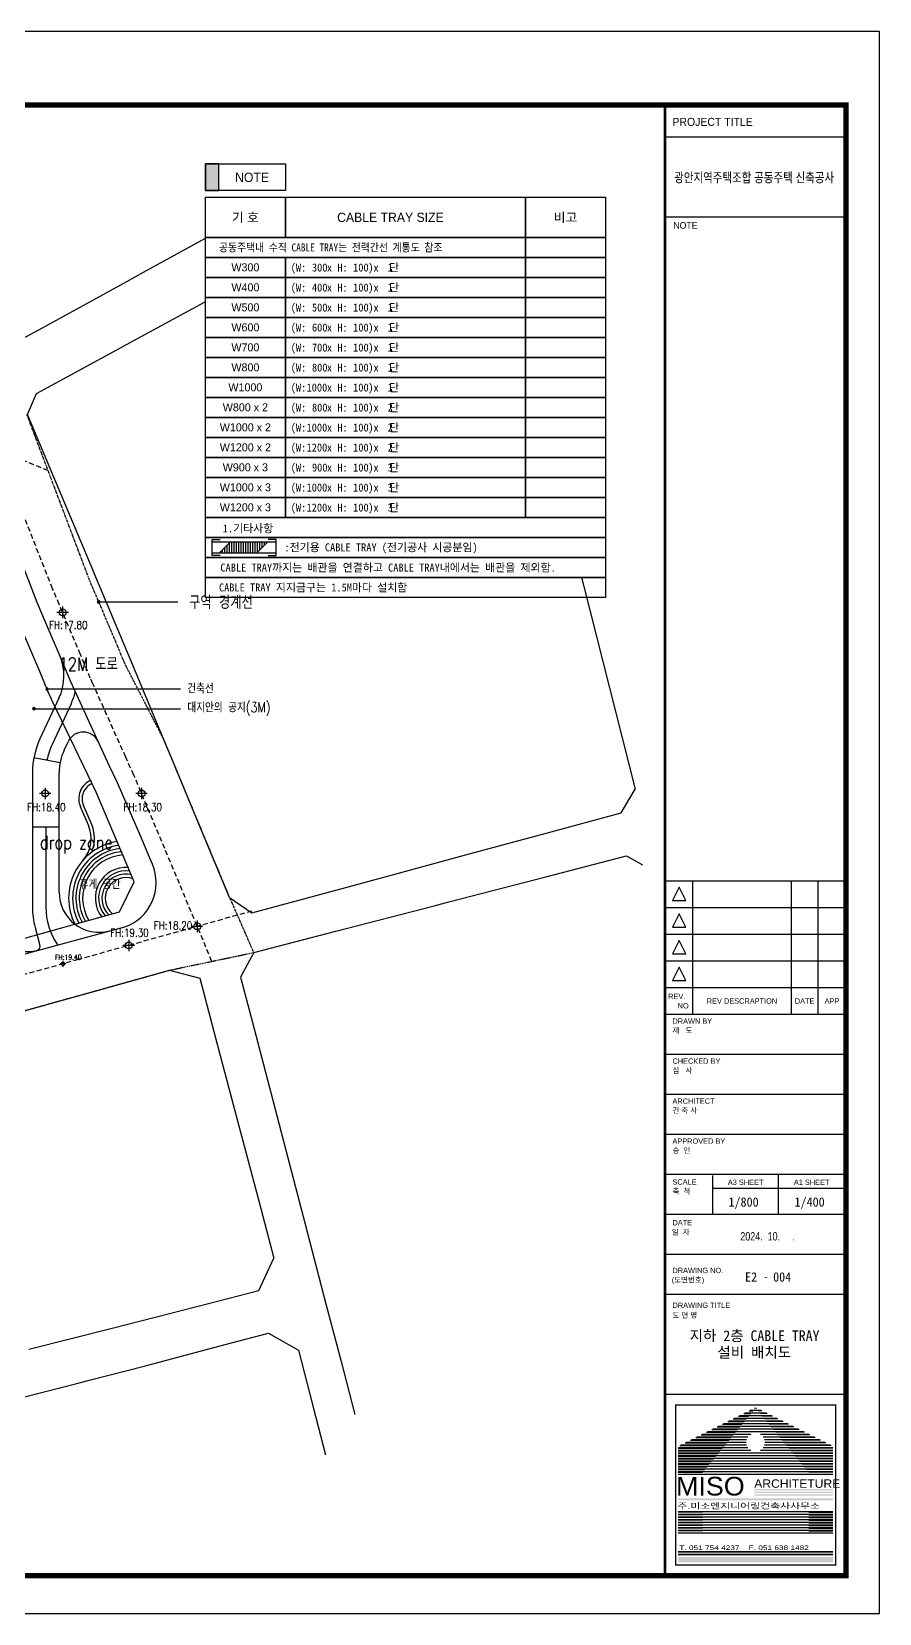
# Model space of a CAD drawing. Header units: millimetres. Extents: x 1145859089 to 1147511753, y -1047484727 to -1047247487.
# Drawn here: x 1147384647 to 1147511753, y -1047484727 to -1047247487 of the extents above; entities that cross this region are included whole.
import ezdxf
from ezdxf.enums import TextEntityAlignment as Align
from ezdxf.xclip import XClip

# ---------------------------------------------------------------- set-up
doc = ezdxf.new("R2010")
doc.units = ezdxf.units.MM
doc.header["$LTSCALE"] = 100
doc.header["$MEASUREMENT"] = 0
doc.header["$XCLIPFRAME"] = 2
doc.linetypes.add('단지배치도$0$HID', pattern=[2.3, 1.5, -0.8])
doc.linetypes.add('단지배치도$0$PHANTOM', pattern=[2.5, 1.25, -0.25, 0.25, -0.25, 0.25, -0.25])
doc.layers.get('0').update_dxf_attribs({"linetype": 'CONTINUOUS'})
doc.layers.get('Defpoints').update_dxf_attribs({"linetype": 'CONTINUOUS'})
for name, color, linetype in [('0-BLOCK', 2, 'CONTINUOUS'), ('0-T(틀)', 161, 'CONTINUOUS'), ('NOTE', 7, 'CONTINUOUS'), ('SHEET', 7, 'CONTINUOUS'), ('SHEET$0$9', 9, 'CONTINUOUS'), ('SHEET$0$BDR', 4, 'CONTINUOUS'), ('SHEET$0$sheet', 3, 'CONTINUOUS'), ('SHEET$0$TEXT2-제목', 2, 'CONTINUOUS'), ('TEXT', 7, 'CONTINUOUS'), ('TRAY(전력용)', 1, 'CONTINUOUS'), ('XREF', 135, 'CONTINUOUS'), ('단지배치도$0$S240910', 33, 'CONTINUOUS'), ('단지배치도$0$W240910', 135, 'CONTINUOUS')]:
    doc.layers.add(name, color=color, linetype=linetype)
doc.styles.add('SHEET$0$HGTXT', font='Expo M.ttf', dxfattribs={"width": 0.8})
doc.styles.add('SHEET$0$HY울릉도M', font='h2wulm.TTF')
doc.styles.add('SHEET$0$돋움체', font='DotumChe.ttf')
doc.styles.add('WL', font='울릉도L_5.TTF')
doc.styles.add('단지배치도$0$WS1', font='romans.shx', dxfattribs={"width": 0.8, "bigfont": 'whgtxt.shx'})
doc.styles.add('돋움체', font='DotumChe.ttf')
doc.styles.add('세종기술단', font='H2HDRM_1.TTF')

# ---------------------------------------------------------------- blocks, each defined once
blk = doc.blocks.new('zw$10EE')
at = {"style": 'SHEET$0$돋움체'}
blk.add_text('- ', height=3.111, dxfattribs=at).set_placement((-31.07, 5.11))
blk = doc.blocks.new('SHEET$0$zw$653F')
at = {"layer": 'SHEET$0$9'}
h = blk.add_hatch(color=256, dxfattribs=at)
edge = h.paths.add_edge_path()
edge.add_ellipse((779.92, -516), major_axis=(0.01, 0), ratio=1, start_angle=0, end_angle=360)
at = {"layer": 'SHEET$0$sheet'}
h = blk.add_hatch(color=256, dxfattribs=at)
h.paths.add_polyline_path([(779.46, -546.52), (779.46, -547.02), (808.92, -547.02), (808.92, -546.52)])
h.paths.add_polyline_path([(779.46, -547.52), (779.46, -548.02), (808.92, -548.02), (808.92, -547.52)])
h.paths.add_polyline_path([(779.46, -548.52), (779.46, -549.02), (808.92, -549.02), (808.92, -548.52)])
h.paths.add_polyline_path([(750.92, -549.99), (750.92, -550.7), (808.92, -550.7), (808.92, -549.99)])
blk.add_hatch(color=256, dxfattribs=at).paths.add_polyline_path([(750.92, -572), (750.92, -574), (808.92, -574), (808.92, -572)])
at = {"layer": 'Defpoints', "color": 0}
blk.add_lwpolyline([(826.33, 0), (0, 0), (0, -593.1), (826.33, -593.1)], close=True, dxfattribs=at)
at = {"layer": 'SHEET$0$9'}
for p, q in [((769.52, -521.2), (775.64, -521.2)), ((789.92, -521), (769.92, -521)), ((771.52, -520.2), (776.46, -520.2)), ((787.92, -520), (771.92, -520)), ((773.52, -519.2), (777.28, -519.2)), ((785.92, -519), (773.92, -519)), ((775.52, -518.2), (778.1, -518.2)), ((783.92, -518), (775.92, -518)), ((783.92, -518), (775.92, -518)), ((777.52, -517.2), (778.93, -517.2)), ((781.92, -517), (777.92, -517)), ((779.52, -516.2), (779.75, -516.2)), ((779.92, -516), (779.92, -516)), ((779.92, -516), (779.92, -516)), ((780.08, -516.2), (780.32, -516.2)), ((782.32, -517.2), (780.9, -517.2)), ((784.32, -518.2), (781.73, -518.2)), ((786.32, -519.2), (782.55, -519.2)), ((788.32, -520.2), (783.37, -520.2)), ((790.32, -521.2), (784.2, -521.2)), ((757.52, -527.2), (770.7, -527.2)), ((777.04, -527), (757.92, -527)), ((759.52, -526.2), (771.52, -526.2)), ((778.11, -526), (759.92, -526)), ((761.52, -525.2), (772.34, -525.2)), ((797.92, -525), (761.92, -525)), ((763.52, -524.2), (773.17, -524.2)), ((795.92, -524), (763.92, -524)), ((765.52, -523.2), (773.99, -523.2)), ((793.92, -523), (765.92, -523)), ((767.52, -522.2), (774.81, -522.2)), ((791.92, -522), (767.92, -522)), ((799.92, -526), (781.72, -526)), ((801.92, -527), (782.79, -527)), ((792.32, -522.2), (785.02, -522.2)), ((794.32, -523.2), (785.84, -523.2)), ((796.32, -524.2), (786.67, -524.2)), ((798.32, -525.2), (787.49, -525.2)), ((800.32, -526.2), (788.31, -526.2)), ((802.32, -527.2), (789.14, -527.2)), ((777.04, -531), (750.92, -531)), ((750.92, -531.2), (767.4, -531.2)), ((778.11, -532), (750.92, -532)), ((750.92, -532.2), (766.58, -532.2)), ((808.92, -533), (750.92, -533)), ((750.92, -533.2), (765.76, -533.2)), ((751.52, -530.2), (768.23, -530.2)), ((776.56, -530), (751.92, -530)), ((753.52, -529.2), (769.05, -529.2)), ((776.42, -529), (753.92, -529)), ((755.52, -528.2), (769.87, -528.2)), ((776.56, -528), (755.92, -528)), ((808.92, -532), (781.72, -532)), ((808.92, -531), (782.79, -531)), ((803.92, -528), (783.27, -528)), ((807.92, -530), (783.27, -530)), ((805.92, -529), (783.42, -529)), ((804.32, -528.2), (789.96, -528.2)), ((806.32, -529.2), (790.78, -529.2)), ((808.32, -530.2), (791.61, -530.2)), ((808.92, -531.2), (792.43, -531.2)), ((808.92, -532.2), (793.25, -532.2)), ((808.92, -533.2), (794.08, -533.2)), ((808.92, -534), (750.92, -534)), ((750.92, -534.2), (764.93, -534.2)), ((808.92, -535), (750.92, -535)), ((750.92, -535.2), (764.11, -535.2)), ((808.92, -536), (750.92, -536)), ((750.92, -536.2), (763.29, -536.2)), ((808.92, -537), (750.92, -537)), ((750.92, -537.2), (762.46, -537.2)), ((808.92, -538), (750.92, -538)), ((750.92, -538.2), (761.64, -538.2)), ((808.92, -539), (750.92, -539)), ((750.92, -539.2), (760.82, -539.2)), ((808.92, -534.2), (794.9, -534.2)), ((808.92, -535.2), (795.72, -535.2)), ((808.92, -536.2), (796.55, -536.2)), ((808.92, -537.2), (797.37, -537.2)), ((808.92, -538.2), (798.19, -538.2)), ((808.92, -539.2), (799.02, -539.2)), ((808.92, -540), (750.92, -540)), ((750.92, -540.2), (759.99, -540.2)), ((808.92, -541), (750.92, -541)), ((808.92, -540.2), (799.84, -540.2)), ((808.92, -555), (750.92, -555)), ((759.99, -555.2), (750.92, -555.2)), ((808.92, -556), (750.92, -556)), ((759.99, -556.2), (750.92, -556.2)), ((808.92, -557), (750.92, -557)), ((759.99, -557.2), (750.92, -557.2)), ((799.84, -555.2), (808.92, -555.2)), ((799.84, -556.2), (808.92, -556.2)), ((799.84, -557.2), (808.92, -557.2)), ((808.92, -558), (750.92, -558)), ((759.99, -558.2), (750.92, -558.2)), ((808.92, -559), (750.92, -559)), ((759.99, -559.2), (750.92, -559.2)), ((808.92, -560), (750.92, -560)), ((759.99, -560.2), (750.92, -560.2)), ((808.92, -561), (750.92, -561)), ((759.99, -561.2), (750.92, -561.2)), ((808.92, -562), (750.92, -562)), ((759.99, -562.2), (750.92, -562.2)), ((808.92, -563), (750.92, -563)), ((799.84, -558.2), (808.92, -558.2)), ((799.84, -559.2), (808.92, -559.2)), ((799.84, -560.2), (808.92, -560.2)), ((799.84, -561.2), (808.92, -561.2)), ((799.84, -562.2), (808.92, -562.2)), ((808.92, -570), (750.92, -570)), ((808.92, -570.2), (750.92, -570.2)), ((808.92, -571), (750.92, -571)), ((808.92, -571.2), (750.92, -571.2))]:
    blk.add_line(p, q, dxfattribs=at)
blk.add_circle((779.92, -516), 0.01, dxfattribs=at)
at = {"layer": 'SHEET$0$sheet', "color": 4}
for p, q in [((813.33, -318.5), (746, -318.5)), ((756.33, -318.5), (756.33, -368.5)), ((793.33, -318.5), (793.33, -368.5)), ((803.33, -318.5), (803.33, -368.5)), ((813.33, -328.5), (746, -328.5)), ((813.33, -338.5), (746, -338.5)), ((813.33, -348.5), (746, -348.5))]:
    blk.add_line(p, q, dxfattribs=at)
at = {"layer": 'SHEET$0$sheet'}
for p, q in [((788.58, -443.5), (788.58, -428.5)), ((763.83, -433.66), (813.83, -433.66)), ((808.92, -555), (750.92, -555)), ((808.92, -556), (750.92, -556)), ((808.92, -557), (750.92, -557)), ((808.92, -558), (750.92, -558)), ((808.92, -559), (750.92, -559)), ((808.92, -560), (750.92, -560)), ((808.92, -561), (750.92, -561)), ((808.92, -570), (750.92, -570)), ((808.92, -571), (750.92, -571))]:
    blk.add_line(p, q, dxfattribs=at)
for points, const_width in [([(27.5, -27.5), (813.83, -27.5), (813.83, -579), (27.5, -579)], 2), ([(809.92, -575), (749.92, -575), (749.92, -515), (809.92, -515)], 0.5)]:
    blk.add_lwpolyline(points, close=True, dxfattribs=dict(at, const_width=const_width))
for points, const_width in [([(746, -27.5), (746, -578.5)], 1), ([(746, -39.5), (813.83, -39.5)], 0.5), ([(746, -69.5), (813.83, -69.5)], 0.5), ([(746, -358.5), (813.83, -358.5)], 0.5), ([(746, -368.5), (813.83, -368.5)], 0.5), ([(746, -383.5), (813.83, -383.5)], 0.5), ([(746, -398.5), (813.83, -398.5)], 0.5), ([(746, -413.5), (813.83, -413.5)], 0.5), ([(746, -428.5), (813.83, -428.5)], 0.5), ([(763.83, -428.83), (763.83, -443.5)], 0.5), ([(746, -443.5), (813.83, -443.5)], 0.5), ([(746, -458.5), (813.83, -458.5)], 0.5), ([(746, -473.5), (813.83, -473.5)], 0.5), ([(746, -511), (813.83, -511)], 0.5)]:
    blk.add_lwpolyline(points, dxfattribs=dict(at, const_width=const_width))
at = {"layer": 'SHEET$0$sheet', "color": 4}
for points in [[(748.83, -325.77), (753.83, -325.77), (751.33, -320.77)], [(748.83, -335.77), (753.83, -335.77), (751.33, -330.77)], [(748.83, -345.77), (753.83, -345.77), (751.33, -340.77)], [(748.83, -355.77), (753.83, -355.77), (751.33, -350.77)]]:
    blk.add_lwpolyline(points, close=True, dxfattribs=at)
blk.add_blockref('zw$10EE', (813.83, -473.5))
at = {"layer": 'SHEET$0$sheet', "style": 'SHEET$0$HY울릉도M'}
for s, height, width, p in [('PROJECT TITLE', 3, 1, (748.77, -35.34)), ('NOTE', 2.5, 1, (749.11, -73.9)), ('REV.', 2, 1, (747.18, -362.77)), ('NO', 2, 1, (750.74, -366.28)), ('제   도', 2, 1, (748.78, -375.5)), ('DRAWN BY', 2, 1, (748.78, -372.03)), ('CHECKED BY', 2, 1, (748.78, -387.03)), ('심   사', 2, 1, (748.78, -390.5)), ('ARCHITECT', 2, 1, (748.78, -402.03)), ('건 축 사', 2, 1, (748.78, -405.5)), ('APPROVED BY', 2, 1, (748.78, -417.03)), ('승  인', 2, 1, (748.78, -420.5)), ('SCALE', 2, 1, (748.78, -432.36)), ('축  척', 2, 1, (748.78, -435.83)), ('일  자', 2, 1, (748.53, -451.13)), ('DATE', 2, 1, (748.78, -447.6)), ('(도면번호)', 2, 1, (748.53, -469.06)), ('DRAWING NO.', 2, 1, (748.78, -465.52)), ('도 면 명', 2, 1, (748.78, -482.31)), ('DRAWING TITLE', 2, 1, (748.79, -478.58)), ('MISO', 7, 1.1, (750.11, -548.91)), ('ARCHITETURE', 3.15, 1.1, (779.44, -546.01)), ('주.미소엔지니어링건축사사무소', 2.1293, 1.4, (750.64, -553.87)), ('T. 051 754 4237    F. 051 638 1482', 1.6904, 1.4, (751.36, -569.33))]:
    blk.add_text(s, height=height, dxfattribs=dict(at, width=width)).set_placement(p)
at = {"layer": 'SHEET$0$sheet', "style": 'SHEET$0$HY울릉도M', "width": 1}
for s, p in [('REV DESCRAPTION', (774.83, -364.49)), ('DATE', (798.33, -364.49)), ('APP', (808.58, -364.49)), ('A3 SHEET', (776.21, -432.46)), ('A1 SHEET', (800.96, -432.46))]:
    blk.add_text(s, height=2, dxfattribs=at).set_placement(p, align=Align.CENTER)
at = {"layer": 'SHEET$0$TEXT2-제목', "color": 7, "style": 'SHEET$0$HGTXT', "width": 0.8}
for s, height, p in [('광안지역주택조합 공동주택 신축공사', 3.6, (749.43, -56.5)), ('2024.  10.     .', 3.125, (774.23, -453.29))]:
    blk.add_text(s, height=height, dxfattribs=at).set_placement(p)
blk = doc.blocks.new('SHEET$0$미소건축시트')
blk.add_blockref('SHEET$0$zw$653F', (0, 593.1))
blk = doc.blocks.new('SHEET')
at = {"layer": 'SHEET$0$BDR', "xscale": 100, "yscale": 100, "zscale": 100}
blk.add_blockref('SHEET$0$미소건축시트', (1200122, -1758265), dxfattribs=at)
blk = doc.blocks.new('단지배치도$0$zw$9902')
at = {"layer": '단지배치도$0$W240910', "ltscale": 10}
for p, q in [((159658, 97937), (154170, 94921)), ((154170, 94921), (151387, 93393)), ((151387, 93393), (141121, 87751)), ((151796, 84126), (164680, 91144)), ((164680, 91144), (167164, 92496)), ((138591, 86360), (132587, 83061)), ((141121, 87751), (138591, 86360)), ((132587, 83061), (125410, 79117)), ((139163, 77245), (150285, 83304)), ((150285, 83304), (151796, 84126)), ((125410, 79117), (121629, 77039)), ((125114, 69594), (137154, 76151)), ((137154, 76151), (139163, 77245)), ((123752, 66477), (125114, 69594)), ((128109, 56093), (123752, 66477)), ((133278, 43773), (128109, 56093)), ((205232, 48348), (214866, 10284)), ((133987, 42084), (133278, 43773)), ((139532, 28868), (133987, 42084)), ((144103, 17904), (139532, 28868)), ((130277, 23040), (127440, 16966)), ((145327, 14970), (144103, 17904)), ((150012, 3735), (145327, 14970)), ((212776, 6737), (214866, 10284)), ((201737, 3737), (212776, 6737)), ((126500, 4610), (126500, -7410)), ((154058, -5966), (150012, 3735)), ((190157, 589), (201737, 3737)), ((180459, -2047), (190157, 589)), ((201466, -2884), (213591, 262)), ((213591, 262), (215966, -1099)), ((171489, -4484), (180459, -2047)), ((163163, -6747), (171489, -4484)), ((186945, -6652), (201466, -2884)), ((154058, -5966), (157415, -8310)), ((157415, -8310), (163163, -6747)), ((184739, -7224), (186945, -6652)), ((169970, -11056), (184739, -7224)), ((157687, -14243), (169970, -11056)), ((157687, -14243), (155696, -17928)), ((132794, -20316), (145040, -16895)), ((145040, -16895), (149593, -18106)), ((149593, -18106), (152205, -27980)), ((155696, -17928), (157427, -24554)), ((117342, -24634), (132794, -20316)), ((157427, -24554), (160575, -36601)), ((152205, -27980), (155453, -40258)), ((160575, -36601), (163027, -45985)), ((155453, -40258), (158472, -51673)), ((163027, -45985), (165379, -54987)), ((158472, -51673), (160700, -60094)), ((165379, -54987), (168494, -66910)), ((158462, -64950), (160700, -60094)), ((149161, -67323), (158462, -64950)), ((136632, -70546), (149161, -67323)), ((168494, -66910), (170765, -75604)), ((123949, -73726), (136632, -70546)), ((141261, -76259), (152443, -73294)), ((152443, -73294), (155284, -72541)), ((155284, -72541), (159865, -71327)), ((159865, -71327), (164363, -73863)), ((164363, -73863), (166580, -82418)), ((170765, -75604), (172835, -83528)), ((133220, -78330), (141261, -76259)), ((123319, -80882), (131157, -78862)), ((131157, -78862), (133220, -78330)), ((166580, -82418), (168439, -89593))]:
    blk.add_line(p, q, dxfattribs=at)
at = {"layer": '단지배치도$0$W240910', "linetype": '단지배치도$0$HID', "ltscale": 5}
for p, q in [((127521, 40333), (114137, 74135)), ((126846, 58038), (102209, 68150)), ((128523, 37963), (127521, 40333)), ((131699, 30453), (128523, 37963)), ((133175, 26911), (131699, 30453)), ((133550, 26083), (133175, 26911)), ((138483, 15078), (133550, 26083)), ((139694, 12384), (138483, 15078)), ((144335, 1358), (139694, 12384)), ((151398, -15562), (144335, 1358)), ((157402, -8030), (131383, -15288)), ((131383, -15288), (115945, -19601))]:
    blk.add_line(p, q, dxfattribs=at)
at = {"layer": '단지배치도$0$W240910', "linetype": '단지배치도$0$PHANTOM'}
for p, q in [((133141, 41400), (123689, 66384)), ((136893, 32604), (133141, 41400)), ((138059, 29782), (136893, 32604)), ((138621, 28547), (138059, 29782)), ((144130, 17840), (138621, 28547)), ((145327, 14970), (144130, 17840)), ((150012, 3735), (145327, 14970)), ((154057, -5966), (150012, 3735)), ((157687, -14243), (154057, -5966)), ((145040, -16895), (157687, -14243)), ((132794, -20316), (145040, -16895)), ((117342, -24634), (132794, -20316))]:
    blk.add_line(p, q, dxfattribs=at)
at = {"layer": '단지배치도$0$W240910'}
for p, q in [((125221, 38260), (119776, 52409)), ((126476, 35308), (125221, 38260)), ((134411, 38357), (146286, 38357)), ((129880, 36780), (128166, 36780)), ((129023, 37638), (129023, 35923)), ((125604, 27896), (123059, 33842)), ((129020, 29371), (126476, 35308)), ((130216, 26456), (129020, 29371)), ((126818, 24954), (125604, 27896)), ((130850, 25064), (130216, 26456)), ((128465, 23887), (125628, 17812)), ((126678, 25294), (146713, 25294)), ((127569, 23298), (126818, 24954)), ((136018, 13796), (130850, 25064)), ((124716, 22325), (146713, 22307)), ((132837, 12316), (127569, 23298)), ((129252, 16119), (129842, 17384)), ((128642, 14234), (124713, 14984)), ((124500, 12734), (124500, -7410)), ((128500, -5207), (128500, 12734)), ((134062, 9798), (132837, 12316)), ((137269, 11232), (136018, 13796)), ((127264, 9617), (125549, 9617)), ((126407, 10474), (126407, 8760)), ((133254, 11574), (133301, 11594)), ((133451, 11114), (133498, 11135)), ((138659, -1019), (134062, 9798)), ((139344, 6384), (137269, 11232)), ((141716, 9617), (140002, 9617)), ((140859, 10474), (140859, 8760)), ((132877, 4887), (131685, 7615)), ((133335, 5087), (132143, 7815)), ((140678, 3264), (139344, 6384)), ((124500, 4610), (128500, 4610)), ((141584, 1103), (140678, 3264)), ((142084, -89), (141584, 1103)), ((139758, -3643), (138659, -1019)), ((142479, -1007), (142084, -89)), ((137569, -8146), (139758, -3643)), ((129972, -10260), (137569, -8146)), ((149208, -9458), (149208, -11173)), ((114548, -14567), (129972, -10260)), ((124901, -10485), (125619, -13193)), ((125238, -13913), (138326, -10391)), ((150065, -10316), (148351, -10316)), ((139782, -13184), (138067, -13184)), ((138925, -12327), (138925, -14042))]:
    blk.add_line(p, q, dxfattribs=at)
at = {"layer": '단지배치도$0$W240910', "linetype": 'Continuous', "ltscale": 0.2}
blk.add_line((107224, -18911), (125408, -13861), dxfattribs=at)
at = {"layer": '단지배치도$0$W240910', "ltscale": 5}
for p, q in [((129495, -15935), (128638, -15935)), ((129495, -15935), (128638, -15935)), ((129067, -15506), (129067, -16364)), ((129067, -15506), (129067, -16364))]:
    blk.add_line(p, q, dxfattribs=at)
at = {"layer": '단지배치도$0$W240910'}
for centre in [(129023, 36780), (126407, 9617), (140859, 9617), (149208, -10316), (138925, -13184)]:
    blk.add_circle(centre, 514, dxfattribs=at)
at = {"layer": '단지배치도$0$W240910', "ltscale": 5}
blk.add_circle((129067, -15935), 257, dxfattribs=at)
blk.add_circle((129067, -15935), 257, dxfattribs=at)
at = {"layer": '단지배치도$0$W240910'}
for centre, radius, start, end in [((134411, 38357), 188, 0, 180), ((134411, 38357), 188, 180, 0), ((121216, 27272), 8000, 334.96337, 23.14088), ((126678, 25294), 188, 360, 180), ((126678, 25294), 188, 180, 360), ((124716, 22325), 188, 0, 180), ((124716, 22325), 188, 180, 0), ((136500, 12734), 12000, 154.96337, 180.00034), ((132107, 16326), 2500, 24.63458, 154.96337), ((136500, 12734), 8000, 154.96337, 180.00034), ((134434, 8816), 3000, 113.1655, 203.60244), ((134434, 8816), 2500, 113.1655, 203.60244), ((128295, 2885), 5000, 318.73238, 23.60244), ((128295, 2885), 5500, 337.96579, 23.60244), ((138518, -6086), 8600, 98.62496, 207.15764), ((138518, -6086), 8000, 97.50866, 208.04168), ((138518, -6086), 7500, 97.50866, 208.88926), ((138518, -6086), 7000, 95.26815, 209.86159), ((138518, -6086), 6500, 93.87579, 210.98878), ((138518, -6086), 4600, 85.55532, 217.64584), ((138518, -6086), 4100, 81.81848, 220.51265), ((136048, -3772), 7000, 288.99258, 23.26247), ((138518, -6086), 3600, 76.81174, 224.27719), ((138518, -6086), 3100, 69.63432, 229.47857), ((134500, -5207), 6000, 180.00034, 285.06204), ((123818, -8115, 0), 5968, 189.40247, 283.88345), ((136500, -7410), 12000, 180.00034, 194.84979), ((125039, -13347), 600, 290.60531, 14.84979)]:
    blk.add_arc(centre, radius, start, end, dxfattribs=at)
at = {"layer": '단지배치도$0$W240910', "ltscale": 10}
for centre, start, end in [((121216, 27272), 334.96337, 346.2327), ((136500, 12734), 154.96337, 169.1936), ((136500, -7410), 180.00034, 214.64595)]:
    blk.add_arc(centre, 10000, start, end, dxfattribs=at)
at = {"layer": '단지배치도$0$S240910', "style": '단지배치도$0$WS1', "width": 0.8}
for s, p in [('구역 경계선', (152762, 37281)), ('12M 도로', (132866, 28023)), ('drop zone', (131055, 1286))]:
    blk.add_text(s, height=2000, dxfattribs=at).set_placement(p, align=Align.CENTER)
for s, height, p in [('FH:17.80', 1200, (126995, 34282)), ('FH:18.40', 1200, (123703, 6967)), ('FH:18.30', 1200, (138156, 6967)), ('휴게 공간', 1500, (131577, -4734)), ('FH:19.30', 1200, (136166, -11875)), ('FH:18.20', 1200, (142696, -10787))]:
    blk.add_text(s, height=height, dxfattribs=at).set_placement(p)
for s, p in [('건축선', (147716, 24626)), ('대지안의 공지(3M)', (147719, 21791))]:
    blk.add_text(s, height=1500, rotation=360, dxfattribs=at).set_placement(p)
at = {"layer": '단지배치도$0$S240910', "ltscale": 5, "style": '단지배치도$0$WS1', "width": 0.8}
blk.add_text('FH:19.40', height=750, dxfattribs=at).set_placement((127874, -15318, 0))
blk = doc.blocks.new('단지배치도')
blk.add_blockref('단지배치도$0$zw$9902', (141034, 142437))
blk = doc.blocks.new('A$C5DA9498B')
at = {"layer": 'TRAY(전력용)', "color": 9}
for p, q in [((0.23, 0), (0.23, 0.23)), ((1.11, 0), (1.11, 1.11)), ((1.98, 0), (1.98, 1.98)), ((2.86, 0), (2.86, 2.86)), ((3.73, 0), (3.73, 3.73)), ((4.61, 0), (4.61, 4)), ((5.48, 0), (5.48, 4)), ((6.36, 0), (6.36, 4)), ((7.23, 0), (7.23, 4)), ((8.11, 0), (8.11, 4)), ((8.98, 0), (8.98, 4)), ((9.86, 0), (9.86, 4)), ((10.73, 0), (10.73, 4)), ((11.61, 0), (11.61, 4)), ((12.48, 0), (12.48, 4)), ((13.36, 0), (13.36, 4)), ((14.23, 0.31), (14.23, 4)), ((15.11, 1.18), (15.11, 4)), ((15.98, 2.06), (15.98, 4)), ((16.86, 2.93), (16.86, 4)), ((17.73, 3.81), (17.73, 4))]:
    blk.add_line(p, q, dxfattribs=at)
at = {"layer": 'TRAY(전력용)'}
blk.add_lwpolyline([(0, 0), (13.93, 0), (17.93, 4), (4, 4)], close=True, dxfattribs=at)
blk = doc.blocks.new('A$C7DD64ADE')
at = {"layer": 'TRAY(전력용)'}
blk.add_blockref('A$C5DA9498B', (0, 0), dxfattribs=at)
blk = doc.blocks.new('zw$84E6')
blk.add_wipeout([(-60000, 5000), (-48000, 5000), (-48000, 0), (0, 0), (0, -57000), (-60000, -57000)])
at = {"layer": '0-T(틀)', "linetype": 'Continuous', "ltscale": 2}
blk.add_hatch(color=256, dxfattribs=at).paths.add_polyline_path([(-60000, 5000), (-60000, 1000), (-58000, 1000), (-58000, 5000)])
for points in [[(-60000, 5000), (-48000, 5000), (-48000, 1000), (-60000, 1000)], [(-58000, 5000), (-60000, 5000), (-60000, 1000), (-58000, 1000)], [(-60000, 0), (-48000, 0), (-48000, -6000), (-60000, -6000)], [(-48000, 0), (-12000, 0), (-12000, -6000), (-48000, -6000)], [(-12000, 0), (0, 0), (0, -6000), (-12000, -6000)], [(-60000, -6000), (-12000, -6000), (-12000, -9000), (-60000, -9000)], [(-12000, -6000), (0, -6000), (0, -9000), (-12000, -9000)], [(-60000, -9000), (-48000, -9000), (-48000, -12000), (-60000, -12000)], [(-48000, -9000), (-12000, -9000), (-12000, -12000), (-48000, -12000)], [(-12000, -9000), (0, -9000), (0, -12000), (-12000, -12000)], [(-60000, -12000), (-48000, -12000), (-48000, -15000), (-60000, -15000)], [(-48000, -12000), (-12000, -12000), (-12000, -15000), (-48000, -15000)], [(-12000, -12000), (0, -12000), (0, -15000), (-12000, -15000)], [(-60000, -15000), (-48000, -15000), (-48000, -18000), (-60000, -18000)], [(-48000, -15000), (-12000, -15000), (-12000, -18000), (-48000, -18000)], [(-12000, -15000), (0, -15000), (0, -18000), (-12000, -18000)], [(-60000, -18000), (-48000, -18000), (-48000, -21000), (-60000, -21000)], [(-48000, -18000), (-12000, -18000), (-12000, -21000), (-48000, -21000)], [(-12000, -18000), (0, -18000), (0, -21000), (-12000, -21000)], [(-60000, -21000), (-48000, -21000), (-48000, -24000), (-60000, -24000)], [(-48000, -21000), (-12000, -21000), (-12000, -24000), (-48000, -24000)], [(-12000, -21000), (0, -21000), (0, -24000), (-12000, -24000)], [(-60000, -24000), (-48000, -24000), (-48000, -27000), (-60000, -27000)], [(-60000, -24000), (-48000, -24000), (-48000, -27000), (-60000, -27000)], [(-48000, -24000), (-12000, -24000), (-12000, -27000), (-48000, -27000)], [(-12000, -24000), (0, -24000), (0, -27000), (-12000, -27000)], [(-60000, -27000), (-48000, -27000), (-48000, -30000), (-60000, -30000)], [(-48000, -27000), (-12000, -27000), (-12000, -30000), (-48000, -30000)], [(-12000, -27000), (0, -27000), (0, -30000), (-12000, -30000)], [(-60000, -30000), (-48000, -30000), (-48000, -33000), (-60000, -33000)], [(-48000, -30000), (-12000, -30000), (-12000, -33000), (-48000, -33000)], [(-12000, -30000), (0, -30000), (0, -33000), (-12000, -33000)], [(-60000, -33000), (-48000, -33000), (-48000, -36000), (-60000, -36000)], [(-60000, -33000), (-48000, -33000), (-48000, -36000), (-60000, -36000)], [(-48000, -33000), (-12000, -33000), (-12000, -36000), (-48000, -36000)], [(-12000, -33000), (0, -33000), (0, -36000), (-12000, -36000)], [(-60000, -36000), (-48000, -36000), (-48000, -39000), (-60000, -39000)], [(-60000, -36000), (-48000, -36000), (-48000, -39000), (-60000, -39000)], [(-48000, -36000), (-12000, -36000), (-12000, -39000), (-48000, -39000)], [(-12000, -36000), (0, -36000), (0, -39000), (-12000, -39000)], [(-60000, -39000), (-48000, -39000), (-48000, -42000), (-60000, -42000)], [(-48000, -39000), (-12000, -39000), (-12000, -42000), (-48000, -42000)], [(-12000, -39000), (0, -39000), (0, -42000), (-12000, -42000)], [(-60000, -42000), (-48000, -42000), (-48000, -45000), (-60000, -45000)], [(-48000, -42000), (-12000, -42000), (-12000, -45000), (-48000, -45000)], [(-12000, -42000), (0, -42000), (0, -45000), (-12000, -45000)], [(-60000, -45000), (-48000, -45000), (-48000, -48000), (-60000, -48000)], [(-48000, -45000), (-12000, -45000), (-12000, -48000), (-48000, -48000)], [(-12000, -45000), (0, -45000), (0, -48000), (-12000, -48000)], [(-60000, -48000), (0, -48000), (0, -51000), (-60000, -51000)], [(-60000, -51000), (0, -51000), (0, -54000), (-60000, -54000)], [(-60000, -54000), (0, -54000), (0, -57000), (-60000, -57000)], [(-60000, -57000), (0, -57000), (0, -60000), (-60000, -60000)]]:
    blk.add_lwpolyline(points, close=True, dxfattribs=at)
at = {"layer": 'TRAY(전력용)'}
for p, q in [((-49383, -51700), (-58983, -51700)), ((-58983, -53300), (-49383, -53300))]:
    blk.add_line(p, q, dxfattribs=at)
for points in [[(-57783, -53700), (-58983, -53700), (-58983, -51300), (-57783, -51300)], [(-50583, -53700), (-49383, -53700), (-49383, -51300), (-50583, -51300)]]:
    blk.add_lwpolyline(points, dxfattribs=at)
blk.add_lwpolyline([(-57859, -53300), (-52288, -53300), (-50688, -51700), (-56259, -51700)], close=True, dxfattribs=at)
at = {"layer": 'TRAY(전력용)', "xscale": 400, "yscale": 400, "zscale": 400}
blk.add_blockref('A$C7DD64ADE', (-57859, -53300), dxfattribs=at)
at = {"layer": '0-BLOCK', "color": 2, "style": 'WL'}
for s, p in [('W300', (-54000, -10500)), ('W400', (-54000, -13500)), ('W500', (-54000, -16500)), ('W600', (-54000, -19500)), ('W700', (-54000, -22500)), ('W800', (-54000, -25500)), ('W1000', (-54000, -28500)), ('W800 x 2', (-54000, -31500)), ('W1000 x 2', (-54000, -34500)), ('W1200 x 2', (-54000, -37500)), ('W900 x 3', (-54000, -40500)), ('W1000 x 3', (-54000, -43500)), ('W1200 x 3', (-54000, -46500))]:
    blk.add_text(s, height=1200, dxfattribs=at).set_placement(p, align=Align.MIDDLE_CENTER)
at = {"layer": 'TEXT', "style": '세종기술단'}
for s, p in [('NOTE', (-53000, 3000, 0)), ('기 호', (-54000, -3000, 0)), ('CABLE TRAY SIZE ', (-32000, -3000, 0)), ('비고', (-6000, -3000, 0))]:
    blk.add_text(s, height=1400, dxfattribs=at).set_placement(p, align=Align.MIDDLE)
at = {"layer": 'TEXT', "style": '돋움체', "width": 0.9}
blk.add_text('공동주택내 수직 CABLE TRAY는 전력간선 계통도 참조', height=1200, dxfattribs=at).set_placement((-57963, -7516), align=Align.MIDDLE_LEFT)
at = {"layer": 'TEXT', "style": '돋움체'}
for s, p in [('(W:    x H:    )x  단', (-47200, -10526)), ('(W:    x H:    )x  단', (-47200, -13526)), ('(W:    x H:    )x  단', (-47200, -16526)), ('(W:    x H:    )x  단', (-47200, -19526)), ('(W:    x H:    )x  단', (-47200, -22526)), ('(W:    x H:    )x  단', (-47200, -25526)), ('(W:    x H:    )x  단', (-47200, -28526)), ('(W:    x H:    )x  단', (-47200, -31526)), ('(W:    x H:    )x  단', (-47200, -34526)), ('(W:    x H:    )x  단', (-47200, -37526)), ('(W:    x H:    )x  단', (-47200, -40526)), ('(W:    x H:    )x  단', (-47200, -43526)), ('(W:    x H:    )x  단', (-47200, -46526)), ('1.기타사항', (-57387, -49648)), (':전기용 CABLE TRAY (전기공사 시공분임)', (-48145, -52501)), ('CABLE TRAY까지는 배관을 연결하고 CABLE TRAY내에서는 배관을 제외함.', (-57743, -55532)), ('CABLE TRAY 지지금구는 1.5M마다 설치함', (-57963, -58516))]:
    blk.add_text(s, height=1200, dxfattribs=at).set_placement(p, align=Align.MIDDLE_LEFT)
at = {"layer": 'TEXT', "color": 1, "style": '돋움체'}
for s, p in [('300', (-44016, -10526)), ('100', (-37842, -10526)), ('1', (-32660, -10526)), ('400', (-44016, -13526)), ('100', (-37842, -13526)), ('1', (-32660, -13526)), ('500', (-44016, -16526)), ('100', (-37842, -16526)), ('1', (-32660, -16526)), ('600', (-44016, -19526)), ('100', (-37842, -19526)), ('1', (-32660, -19526)), ('700', (-44016, -22526)), ('100', (-37842, -22526)), ('1', (-32660, -22526)), ('800', (-44016, -25526)), ('100', (-37842, -25526)), ('1', (-32660, -25526)), ('1000', (-44824, -28526)), ('100', (-37842, -28526)), ('1', (-32660, -28526)), ('800', (-44016, -31526)), ('100', (-37842, -31526)), ('2', (-32660, -31526)), ('1000', (-44824, -34526)), ('100', (-37842, -34526)), ('2', (-32660, -34526)), ('1200', (-44824, -37526)), ('100', (-37842, -37526)), ('2', (-32660, -37526)), ('900', (-44016, -40526)), ('100', (-37842, -40526)), ('3', (-32660, -40526)), ('1000', (-44824, -43526)), ('100', (-37842, -43526)), ('3', (-32660, -43526)), ('1200', (-44824, -46526)), ('100', (-37842, -46526)), ('3', (-32660, -46526))]:
    blk.add_text(s, height=1200, dxfattribs=at).set_placement(p, align=Align.MIDDLE_LEFT)

msp = doc.modelspace()

# ---------------------------------------------------------------- block references
at = {"layer": 'SHEET', "linetype": 'Continuous', "ltscale": 2, "xscale": 4, "yscale": 4, "zscale": 4}
msp.add_blockref('SHEET', (1142380731.785877, -1040451665.300647), dxfattribs=at)
at = {"layer": 'XREF'}
ref = msp.add_blockref('단지배치도', (1147119237.834579, -1047513806.462535), dxfattribs=at)
XClip(ref).set_block_clipping_path([(72982.4064819524, 34919.7593965302), (360382.4067475507, 255319.7593436702)])

# ---------------------------------------------------------------- texts
at = {"layer": 'TEXT', "style": '돋움체'}
for s, p in [('1/800', (1147489130.747897, -1047423028.637591)), ('1/400', (1147499030.748279, -1047423028.637591)), ('004', (1147495825.301273, -1047434268.911639))]:
    msp.add_text(s, height=1400, dxfattribs=at).set_placement(p, align=Align.MIDDLE_LEFT)
msp.add_text('E2', height=1400, dxfattribs=at).set_placement((1147493424.181278, -1047434268.911639), align=Align.MIDDLE_RIGHT)
for s, p in [('지하 2층 CABLE TRAY', (1147493041.123324, -1047443077.352571)), ('설비 배치도', (1147492993.055289, -1047445576.890421))]:
    msp.add_text(s, height=1600, dxfattribs=at).set_placement(p, align=Align.MIDDLE_CENTER)

# ---------------------------------------------------------------- next in the draw order: block references
at = {"layer": 'NOTE', "ltscale": 2}
msp.add_blockref('zw$84E6', (1147470694.233914, -1047272339.027702), dxfattribs=at)

doc.saveas('drawing.dxf')
